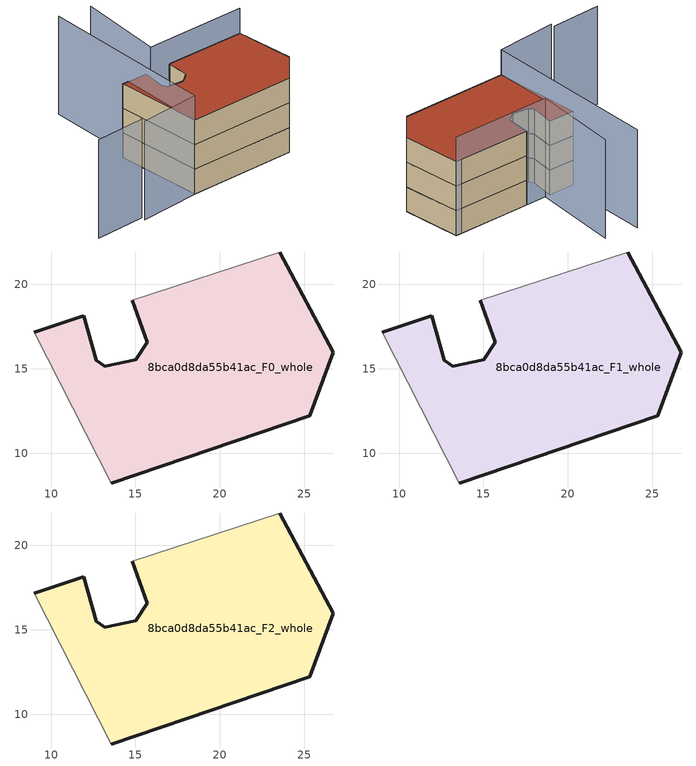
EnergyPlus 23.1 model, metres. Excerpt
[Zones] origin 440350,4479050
8bca0d8da55b41ac_F0_whole
 floor ground (EU_floor_Construction): 25.33,12.22 26.71,15.97 23.53,21.91 14.8,19.04 15.68,16.56 15.03,15.51 13.19,15.13 12.67,15.5 11.93,18.12 9.01,17.16 13.56,8.23 z0
 wall outside (EU_wall_Construction): 23.53,21.91 26.71,15.97 25.33,12.22 13.56,8.23 / 9.01,17.16 11.93,18.12 12.67,15.5 13.19,15.13 15.03,15.51 15.68,16.56 14.8,19.04 z0:3
 wall adiabatic (EU_wall_Construction): 14.8,19.04 23.53,21.91 / 13.56,8.23 9.01,17.16 z0:3
8bca0d8da55b41ac_F1_whole
 floor to 8bca0d8da55b41ac_F0_whole (EU_floor_Construction): 25.32,12.22 26.7,15.97 23.53,21.91 14.8,19.04 15.68,16.56 15.02,15.51 13.19,15.13 12.67,15.5 11.93,18.12 9.01,17.16 13.56,8.23 z3
 wall outside (EU_wall_Construction): 23.53,21.91 26.71,15.97 25.33,12.22 13.56,8.23 / 9.01,17.16 11.93,18.12 12.67,15.5 13.19,15.13 15.03,15.51 15.68,16.56 14.8,19.04 z3:6
 wall adiabatic (EU_wall_Construction): 14.8,19.04 23.53,21.91 / 13.56,8.23 9.01,17.16 z3:6
8bca0d8da55b41ac_F2_whole
 floor to 8bca0d8da55b41ac_F1_whole (EU_floor_Construction): 25.32,12.22 26.7,15.97 23.53,21.91 14.8,19.04 15.68,16.56 15.02,15.51 13.19,15.13 12.67,15.5 11.93,18.12 9.01,17.16 13.56,8.23 z6
 wall outside (EU_wall_Construction): 23.53,21.91 26.71,15.97 25.33,12.22 13.56,8.23 / 9.01,17.16 11.93,18.12 12.67,15.5 13.19,15.13 15.03,15.51 15.68,16.56 14.8,19.04 z6:9
 wall adiabatic (EU_wall_Construction): 14.8,19.04 23.53,21.91 / 13.56,8.23 9.01,17.16 z6:9
 roof outside (EU_roof_Construction): 23.53,21.91 26.71,15.97 25.33,12.22 13.56,8.23 9.01,17.16 11.93,18.12 12.67,15.5 13.19,15.13 15.03,15.51 15.68,16.56 14.8,19.04 z9
shading: 6.97,5.95 1.54,3.92 / 5.68,26.96 13.56,8.23 / 13.56,8.23 7.15,5.53 / 23.53,21.91 12.48,18.26 / 12.48,18.26 9.4,27.59 z0:12
[Building]
EU S2 Campaign: North Axis=0; Terrain=City; Solar Distribution=FullExterior
[Site:Location]
Madrid: Latitude=40.5; Longitude=-3.5; Time Zone=1; Elevation=609
[SizingPeriod:WeatherFileDays]
AnnualSizingPeriod: Begin Month=1; Begin Day of Month=1; End Month=12; End Day of Month=31; Day of Week for Start Day=Monday; Use Weather File Daylight Saving Period=No; Use Weather File Rain and Snow Indicators=No
[MATERIAL]
EU_InternalMass_Material: Roughness=MediumRough; Thickness=0.1; Conductivity=1; Density=1800; Specific Heat=900; Thermal Absorptance=0.9; Solar Absorptance=0.7; Visible Absorptance=0.7
[MATERIAL:NOMASS] Roughness=MediumRough; Thermal Absorptance=0.9; Solar Absorptance=0.7; Visible Absorptance=0.7
Name | Thermal Resistance
EU_wall_NoMass | 1.60022
EU_roof_NoMass | 1.57597
EU_floor_NoMass | 0.470652
[CONSTRUCTION]
EU_wall_Construction: EU_wall_NoMass
EU_roof_Construction: EU_roof_NoMass
EU_floor_Construction: EU_floor_NoMass
EU_InternalMass_Construction: EU_InternalMass_Material
[ZONE] Type=1; Multiplier=1; Ceiling Height=autocalculate; Floor Area=autocalculate; Part of Total Floor Area=Yes
Name | Volume
8bca0d8da55b41ac_F0_whole | 408.5
8bca0d8da55b41ac_F1_whole; 8bca0d8da55b41ac_F2_whole | 408.501
[INTERNALMASS] Construction=EU_InternalMass_Construction; Surface Area=136.167
Name | Zone or ZoneList
8bca0d8da55b41ac_F0_whole_EU_InternalMass | 8bca0d8da55b41ac_F0_whole
8bca0d8da55b41ac_F1_whole_EU_InternalMass | 8bca0d8da55b41ac_F1_whole
8bca0d8da55b41ac_F2_whole_EU_InternalMass | 8bca0d8da55b41ac_F2_whole
[OTHEREQUIPMENT] Fuel Type=Electricity; Design Level Calculation Method=Watts/Area; Power per Zone Floor Area=1; Fraction Latent=0; Fraction Radiant=0; Fraction Lost=0; Carbon Dioxide Generation Rate=0; EndUse Subcategory=EU_Step8_InternalGains
Name | Zone or ZoneList or Space or SpaceList | Schedule
EU_Step8_InternalGain_8bca0d8da55b41ac_F0_whole_f000 | 8bca0d8da55b41ac_F0_whole | EU_Step8_GainSchedule_8bca0d8da55b41ac_F0_whole_f000
EU_Step8_InternalGain_8bca0d8da55b41ac_F1_whole_f000 | 8bca0d8da55b41ac_F1_whole | EU_Step8_GainSchedule_8bca0d8da55b41ac_F1_whole_f000
EU_Step8_InternalGain_8bca0d8da55b41ac_F2_whole_f000 | 8bca0d8da55b41ac_F2_whole | EU_Step8_GainSchedule_8bca0d8da55b41ac_F2_whole_f000
[ZONEVENTILATION:DESIGNFLOWRATE] Schedule=EU_AlwaysOn; Design Flow Rate Calculation Method=AirChanges/Hour; Air Changes per Hour=0.480704; Ventilation Type=Natural; Fan Pressure Rise=0; Fan Total Efficiency=1; Constant Term Coefficient=1; Temperature Term Coefficient=0; Velocity Term Coefficient=0; Velocity Squared Term Coefficient=0; Minimum Indoor Temperature=-100; Maximum Indoor Temperature=100; Delta Temperature=-100; Minimum Outdoor Temperature=-100; Maximum Outdoor Temperature=100; Maximum Wind Speed=40
Name | Zone or ZoneList or Space or SpaceList
EU_ConstantAir_8bca0d8da55b41ac_F0_whole | 8bca0d8da55b41ac_F0_whole
EU_ConstantAir_8bca0d8da55b41ac_F1_whole | 8bca0d8da55b41ac_F1_whole
EU_ConstantAir_8bca0d8da55b41ac_F2_whole | 8bca0d8da55b41ac_F2_whole
[HVACTEMPLATE:THERMOSTAT] Constant Heating Setpoint=20; Constant Cooling Setpoint=50
EU_HeatOnly_8bca0d8da55b41ac_F0_whole; EU_HeatOnly_8bca0d8da55b41ac_F1_whole; EU_HeatOnly_8bca0d8da55b41ac_F2_whole
[HVACTEMPLATE:ZONE:IDEALLOADSAIRSYSTEM] System Availability Schedule=EU_AlwaysOn; Maximum Heating Supply Air Temperature=50; Minimum Cooling Supply Air Temperature=13; Maximum Heating Supply Air Humidity Ratio=0.0156; Minimum Cooling Supply Air Humidity Ratio=0.0077; Heating Limit=NoLimit; Cooling Limit=NoLimit; Heating Availability Schedule=EU_AlwaysOn; Cooling Availability Schedule=EU_CoolingOff; Dehumidification Control Type=ConstantSensibleHeatRatio; Cooling Sensible Heat Ratio=0.7; Dehumidification Setpoint=60; Humidification Control Type=None; Humidification Setpoint=30; Outdoor Air Method=None; Outdoor Air Flow Rate per Person=0.00944; Outdoor Air Flow Rate per Zone Floor Area=0; Outdoor Air Flow Rate per Zone=0; Demand Controlled Ventilation Type=None; Outdoor Air Economizer Type=NoEconomizer; Heat Recovery Type=None; Sensible Heat Recovery Effectiveness=0.7; Latent Heat Recovery Effectiveness=0.65
Name | Template Thermostat
8bca0d8da55b41ac_F0_whole | EU_HeatOnly_8bca0d8da55b41ac_F0_whole
8bca0d8da55b41ac_F1_whole | EU_HeatOnly_8bca0d8da55b41ac_F1_whole
8bca0d8da55b41ac_F2_whole | EU_HeatOnly_8bca0d8da55b41ac_F2_whole
[SIZING:ZONE] Zone Cooling Design Supply Air Temperature Input Method=SupplyAirTemperature; Zone Cooling Design Supply Air Temperature=13; Zone Heating Design Supply Air Temperature Input Method=SupplyAirTemperature; Zone Heating Design Supply Air Temperature=50; Zone Cooling Design Supply Air Humidity Ratio=0.008; Zone Heating Design Supply Air Humidity Ratio=0.008; Cooling Design Air Flow Method=DesignDay; Cooling Design Air Flow Rate=0; Cooling Minimum Air Flow per Zone Floor Area=0.000762; Cooling Minimum Air Flow=0; Cooling Minimum Air Flow Fraction=0.2; Heating Design Air Flow Method=DesignDay; Heating Design Air Flow Rate=0; Heating Maximum Air Flow per Zone Floor Area=0.002032; Heating Maximum Air Flow=0.141576; Heating Maximum Air Flow Fraction=0.3; Account for Dedicated Outdoor Air System=No; Dedicated Outdoor Air System Control Strategy=NeutralSupplyAir; Dedicated Outdoor Air Low Setpoint Temperature for Design=autosize; Dedicated Outdoor Air High Setpoint Temperature for Design=autosize; Zone Load Sizing Method=Sensible Load Only No Latent Load; Zone Latent Cooling Design Supply Air Humidity Ratio Input Method=HumidityRatioDifference; Zone Cooling Design Supply Air Humidity Ratio Difference=0.005; Zone Latent Heating Design Supply Air Humidity Ratio Input Method=HumidityRatioDifference; Zone Humidification Design Supply Air Humidity Ratio Difference=0.005
8bca0d8da55b41ac_F0_whole; 8bca0d8da55b41ac_F1_whole; 8bca0d8da55b41ac_F2_whole
[SCHEDULE:CONSTANT]
Name | Hourly Value
EU_AlwaysOn | 1
EU_CoolingOff | 0
[SCHEDULE:FILE] Column Number=1; Rows to Skip at Top=0; Number of Hours of Data=8760; Column Separator=Comma; Interpolate to Timestep=No; Minutes per Item=60; Adjust Schedule for Daylight Savings=Yes
Name | File
EU_Step8_GainSchedule_8bca0d8da55b41ac_F0_whole_f000 | ../../schedules/8bca0d8da55b41ac/8bca0d8da55b41ac_F0_whole_f000_gain.csv
EU_Step8_GainSchedule_8bca0d8da55b41ac_F1_whole_f000 | ../../schedules/8bca0d8da55b41ac/8bca0d8da55b41ac_F1_whole_f000_gain.csv
EU_Step8_GainSchedule_8bca0d8da55b41ac_F2_whole_f000 | ../../schedules/8bca0d8da55b41ac/8bca0d8da55b41ac_F2_whole_f000_gain.csv
